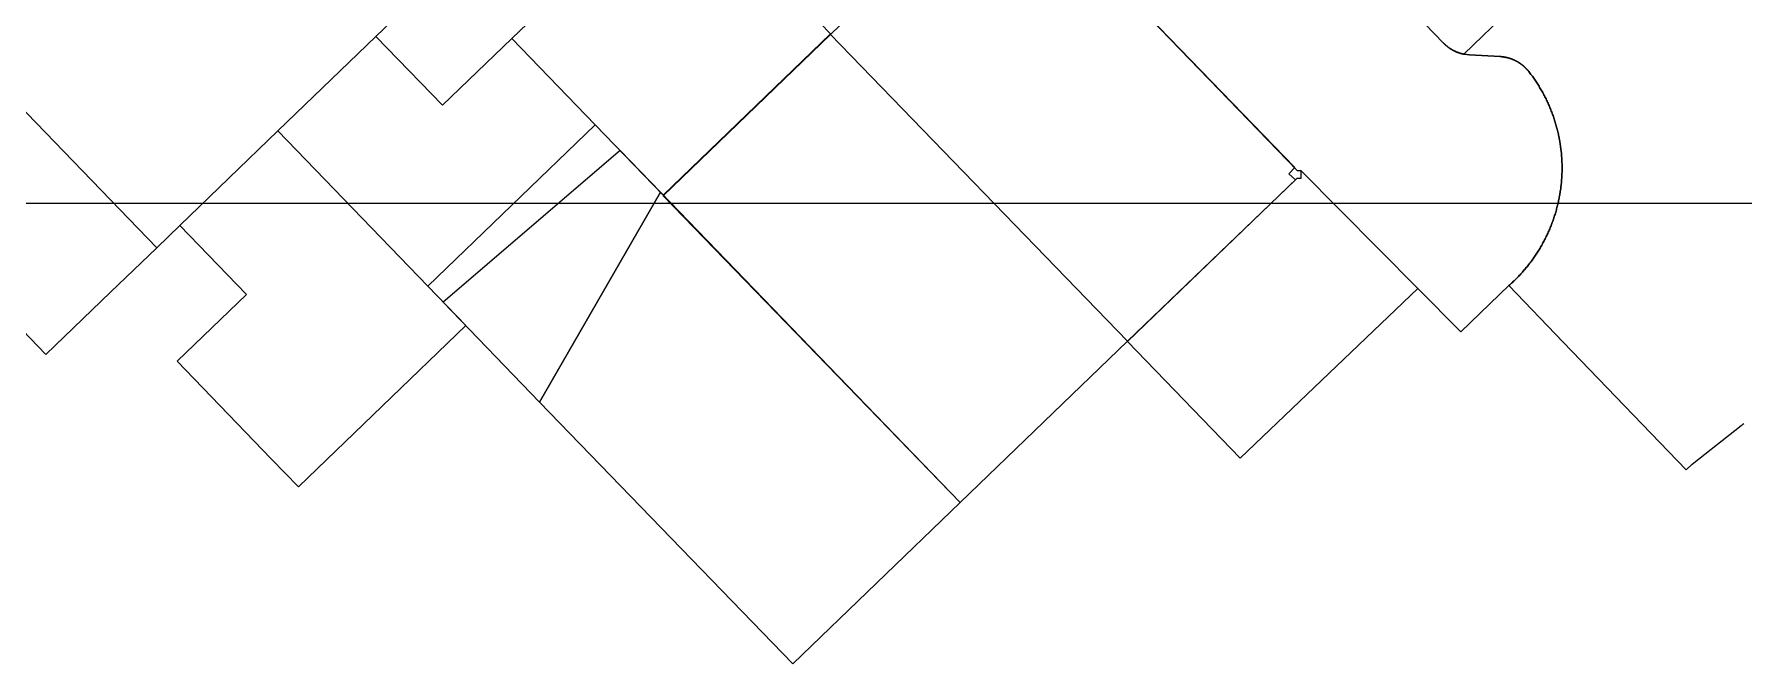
# Model space of a CAD drawing. Header units: metres. Extents: x -127 to 442, y -186 to 462.
# Drawn here: x 140.71 to 184.38, y -11.78 to 4.32 of the extents above; entities that cross this region are included whole.
import ezdxf

# ---------------------------------------------------------------- set-up
doc = ezdxf.new("R2010")
doc.units = ezdxf.units.M

msp = doc.modelspace()

# ---------------------------------------------------------------- linework, layer by layer
at = {"color": 7}
msp.add_lwpolyline([(0, 0), (249, 0), (249, 249), (0, 249)], close=True, dxfattribs=at)
at = {"layer": 'building_2', "color": 1}
for points in [[(172.766, 0.75), (172.914, 0.906), (166.516, 7.531), (166.469, 7.469), (165.453, 8.562), (161.055, 4.312), (168.641, -3.531), (172.93, 0.594), (172.766, 0.75)], [(164.367, -7.656), (168.641, -3.531), (161.055, 4.312), (156.781, 0.188), (164.367, -7.656)], [(153.625, -5.094), (156.711, 0.281), (155.68, 1.344), (151.164, -2.531), (153.625, -5.094)], [(156.711, 0.281), (153.625, -5.094), (160.094, -11.781), (164.367, -7.656), (156.711, 0.281)]]:
    msp.add_lwpolyline(points, close=True, dxfattribs=at)
at = {"layer": 'road_0', "color": 8}
for points in [[(165.484, 8.6), (172.971, 0.837), (173.071, 0.836), (176.06, -2.18), (177.156, -3.288), (178.384, -2.109), (178.384, -2.109), (178.407, -2.089), (178.429, -2.068), (178.452, -2.048), (178.474, -2.027), (178.496, -2.006), (178.518, -1.985), (178.54, -1.964), (178.562, -1.942), (178.583, -1.921), (178.605, -1.899), (178.626, -1.877), (178.647, -1.855), (178.668, -1.833), (178.688, -1.81), (178.709, -1.788), (178.729, -1.765), (178.749, -1.742), (178.769, -1.719), (178.789, -1.696), (178.809, -1.673), (178.828, -1.65), (178.847, -1.626), (178.866, -1.602), (178.885, -1.578), (178.904, -1.554), (178.923, -1.53), (178.941, -1.506), (178.959, -1.481), (178.977, -1.457), (178.995, -1.432), (179.012, -1.407), (179.03, -1.382), (179.047, -1.357), (179.064, -1.332), (179.081, -1.306), (179.098, -1.281), (179.114, -1.255), (179.13, -1.23), (179.146, -1.204), (179.162, -1.178), (179.178, -1.152), (179.193, -1.125), (179.209, -1.099), (179.224, -1.072), (179.239, -1.046), (179.253, -1.019), (179.268, -0.992), (179.282, -0.965), (179.296, -0.938), (179.31, -0.911), (179.324, -0.884), (179.337, -0.857), (179.35, -0.829), (179.363, -0.802), (179.376, -0.774), (179.389, -0.746), (179.401, -0.719), (179.413, -0.691), (179.425, -0.663), (179.437, -0.635), (179.448, -0.606), (179.46, -0.578), (179.471, -0.55), (179.482, -0.521), (179.492, -0.493), (179.503, -0.464), (179.513, -0.435), (179.523, -0.407), (179.533, -0.378), (179.543, -0.349), (179.552, -0.32), (179.561, -0.291), (179.57, -0.262), (179.579, -0.233), (179.587, -0.203), (179.595, -0.174), (179.603, -0.145), (179.611, -0.115), (179.619, -0.086), (179.626, -0.056), (179.633, -0.026), (179.64, 0.003), (179.647, 0.033), (179.653, 0.063), (179.66, 0.092), (179.666, 0.122), (179.671, 0.152), (179.677, 0.182), (179.682, 0.212), (179.687, 0.242), (179.692, 0.272), (179.697, 0.302), (179.701, 0.333), (179.706, 0.363), (179.709, 0.393), (179.713, 0.423), (179.717, 0.453), (179.72, 0.484), (179.723, 0.514), (179.723, 0.514), (179.726, 0.545), (179.728, 0.575), (179.731, 0.606), (179.733, 0.636), (179.735, 0.667), (179.736, 0.698), (179.738, 0.729), (179.739, 0.759), (179.74, 0.79), (179.741, 0.821), (179.741, 0.851), (179.741, 0.882), (179.741, 0.913), (179.741, 0.944), (179.741, 0.974), (179.74, 1.005), (179.739, 1.036), (179.738, 1.066), (179.736, 1.097), (179.735, 1.128), (179.733, 1.158), (179.731, 1.189), (179.728, 1.22), (179.726, 1.25), (179.723, 1.281), (179.72, 1.311), (179.717, 1.342), (179.713, 1.373), (179.709, 1.403), (179.705, 1.433), (179.701, 1.464), (179.697, 1.494), (179.692, 1.525), (179.687, 1.555), (179.682, 1.585), (179.676, 1.616), (179.671, 1.646), (179.665, 1.676), (179.659, 1.706), (179.653, 1.736), (179.646, 1.766), (179.639, 1.796), (179.632, 1.826), (179.625, 1.856), (179.617, 1.886), (179.61, 1.915), (179.602, 1.945), (179.594, 1.975), (179.585, 2.004), (179.577, 2.034), (179.568, 2.063), (179.559, 2.093), (179.549, 2.122), (179.54, 2.151), (179.53, 2.18), (179.52, 2.209), (179.51, 2.238), (179.5, 2.267), (179.489, 2.296), (179.478, 2.325), (179.467, 2.353), (179.456, 2.382), (179.444, 2.41), (179.433, 2.439), (179.421, 2.467), (179.409, 2.495), (179.396, 2.523), (179.384, 2.551), (179.371, 2.579), (179.358, 2.607), (179.345, 2.635), (179.331, 2.663), (179.317, 2.69), (179.304, 2.718), (179.289, 2.745), (179.275, 2.772), (179.261, 2.799), (179.246, 2.826), (179.231, 2.853), (179.216, 2.88), (179.201, 2.906), (179.185, 2.933), (179.169, 2.959), (179.153, 2.986), (179.137, 3.012), (179.121, 3.038), (179.105, 3.064), (179.088, 3.089), (179.071, 3.115), (179.054, 3.141), (179.036, 3.166), (179.019, 3.191), (179.001, 3.216), (178.983, 3.241), (178.965, 3.266), (178.947, 3.291), (178.928, 3.315), (178.91, 3.34), (178.891, 3.364), (178.891, 3.364), (178.889, 3.367), (178.886, 3.37), (178.884, 3.372), (178.882, 3.375), (178.88, 3.378), (178.877, 3.381), (178.875, 3.384), (178.873, 3.386), (178.87, 3.389), (178.868, 3.392), (178.866, 3.395), (178.863, 3.397), (178.861, 3.4), (178.859, 3.403), (178.856, 3.406), (178.854, 3.408), (178.851, 3.411), (178.849, 3.414), (178.847, 3.416), (178.844, 3.419), (178.842, 3.422), (178.839, 3.424), (178.837, 3.427), (178.834, 3.43), (178.832, 3.432), (178.829, 3.435), (178.827, 3.437), (178.824, 3.44), (178.822, 3.443), (178.819, 3.445), (178.817, 3.448), (178.814, 3.45), (178.812, 3.453), (178.809, 3.455), (178.807, 3.458), (178.804, 3.46), (178.801, 3.463), (178.799, 3.465), (178.796, 3.468), (178.794, 3.47), (178.791, 3.473), (178.788, 3.475), (178.786, 3.478), (178.783, 3.48), (178.78, 3.483), (178.778, 3.485), (178.775, 3.488), (178.772, 3.49), (178.77, 3.492), (178.767, 3.495), (178.764, 3.497), (178.762, 3.5), (178.759, 3.502), (178.756, 3.504), (178.753, 3.507), (178.751, 3.509), (178.748, 3.511), (178.745, 3.514), (178.742, 3.516), (178.74, 3.518), (178.737, 3.521), (178.734, 3.523), (178.731, 3.525), (178.728, 3.527), (178.726, 3.53), (178.723, 3.532), (178.72, 3.534), (178.717, 3.536), (178.714, 3.539), (178.711, 3.541), (178.708, 3.543), (178.706, 3.545), (178.703, 3.547), (178.7, 3.549), (178.697, 3.552), (178.694, 3.554), (178.691, 3.556), (178.688, 3.558), (178.685, 3.56), (178.682, 3.562), (178.679, 3.564), (178.676, 3.566), (178.673, 3.568), (178.67, 3.57), (178.667, 3.573), (178.664, 3.575), (178.661, 3.577), (178.658, 3.579), (178.655, 3.581), (178.652, 3.583), (178.649, 3.585), (178.646, 3.587), (178.643, 3.588), (178.64, 3.59), (178.637, 3.592), (178.634, 3.594), (178.631, 3.596), (178.628, 3.598), (178.625, 3.6), (178.625, 3.6), (178.621, 3.603), (178.616, 3.605), (178.612, 3.608), (178.608, 3.61), (178.604, 3.613), (178.599, 3.615), (178.595, 3.618), (178.591, 3.62), (178.586, 3.623), (178.582, 3.625), (178.577, 3.627), (178.573, 3.63), (178.569, 3.632), (178.564, 3.634), (178.56, 3.637), (178.555, 3.639), (178.551, 3.641), (178.546, 3.643), (178.542, 3.646), (178.537, 3.648), (178.533, 3.65), (178.528, 3.652), (178.524, 3.654), (178.519, 3.656), (178.515, 3.658), (178.51, 3.66), (178.506, 3.662), (178.501, 3.664), (178.496, 3.666), (178.492, 3.668), (178.487, 3.67), (178.483, 3.672), (178.478, 3.674), (178.473, 3.676), (178.469, 3.678), (178.464, 3.68), (178.459, 3.681), (178.455, 3.683), (178.45, 3.685), (178.445, 3.687), (178.441, 3.688), (178.436, 3.69), (178.431, 3.692), (178.427, 3.693), (178.422, 3.695), (178.417, 3.696), (178.412, 3.698), (178.408, 3.7), (178.403, 3.701), (178.398, 3.703), (178.393, 3.704), (178.389, 3.705), (178.384, 3.707), (178.379, 3.708), (178.374, 3.71), (178.369, 3.711), (178.365, 3.712), (178.36, 3.714), (178.355, 3.715), (178.35, 3.716), (178.345, 3.717), (178.34, 3.719), (178.336, 3.72), (178.331, 3.721), (178.326, 3.722), (178.321, 3.723), (178.316, 3.724), (178.311, 3.725), (178.306, 3.726), (178.301, 3.727), (178.297, 3.728), (178.292, 3.729), (178.287, 3.73), (178.282, 3.731), (178.277, 3.732), (178.272, 3.733), (178.267, 3.734), (178.262, 3.735), (178.257, 3.735), (178.252, 3.736), (178.247, 3.737), (178.242, 3.738), (178.237, 3.738), (178.233, 3.739), (178.228, 3.74), (178.223, 3.74), (178.218, 3.741), (178.213, 3.741), (178.208, 3.742), (178.203, 3.742), (178.198, 3.743), (178.193, 3.743), (178.188, 3.744), (178.183, 3.744), (178.178, 3.745), (178.173, 3.745), (178.168, 3.745), (178.163, 3.746), (178.158, 3.746), (178.158, 3.746), (177.375, 3.789), (177.232, 3.807), (177.232, 3.807), (177.23, 3.807), (177.228, 3.808), (177.226, 3.808), (177.224, 3.809), (177.221, 3.809), (177.219, 3.81), (177.217, 3.81), (177.215, 3.811), (177.213, 3.811), (177.211, 3.812), (177.209, 3.812), (177.207, 3.813), (177.205, 3.813), (177.203, 3.814), (177.2, 3.814), (177.198, 3.815), (177.196, 3.815), (177.194, 3.816), (177.192, 3.816), (177.19, 3.817), (177.188, 3.817), (177.186, 3.818), (177.184, 3.818), (177.182, 3.819), (177.179, 3.819), (177.177, 3.82), (177.175, 3.82), (177.173, 3.821), (177.171, 3.822), (177.169, 3.822), (177.167, 3.823), (177.165, 3.823), (177.163, 3.824), (177.161, 3.824), (177.159, 3.825), (177.157, 3.826), (177.155, 3.826), (177.152, 3.827), (177.15, 3.827), (177.148, 3.828), (177.146, 3.829), (177.144, 3.829), (177.142, 3.83), (177.14, 3.831), (177.138, 3.831), (177.136, 3.832), (177.134, 3.832), (177.132, 3.833), (177.13, 3.834), (177.128, 3.834), (177.126, 3.835), (177.124, 3.836), (177.122, 3.836), (177.12, 3.837), (177.117, 3.838), (177.115, 3.838), (177.113, 3.839), (177.111, 3.84), (177.109, 3.841), (177.107, 3.841), (177.105, 3.842), (177.103, 3.843), (177.101, 3.843), (177.099, 3.844), (177.097, 3.845), (177.095, 3.846), (177.093, 3.846), (177.091, 3.847), (177.089, 3.848), (177.087, 3.848), (177.085, 3.849), (177.083, 3.85), (177.081, 3.851), (177.079, 3.852), (177.077, 3.852), (177.075, 3.853), (177.073, 3.854), (177.071, 3.855), (177.069, 3.855), (177.067, 3.856), (177.065, 3.857), (177.063, 3.858), (177.061, 3.859), (177.059, 3.859), (177.057, 3.86), (177.055, 3.861), (177.053, 3.862), (177.051, 3.863), (177.049, 3.863), (177.047, 3.864), (177.045, 3.865), (177.043, 3.866), (177.041, 3.867), (177.039, 3.868), (177.037, 3.869), (177.035, 3.869), (177.033, 3.87), (177.031, 3.871), (177.029, 3.872), (177.029, 3.872), (177.025, 3.874), (177.022, 3.875), (177.018, 3.877), (177.015, 3.878), (177.011, 3.88), (177.007, 3.882), (177.004, 3.883), (177, 3.885), (176.997, 3.887), (176.993, 3.888), (176.99, 3.89), (176.986, 3.892), (176.983, 3.894), (176.979, 3.895), (176.976, 3.897), (176.972, 3.899), (176.969, 3.901), (176.965, 3.903), (176.962, 3.904), (176.958, 3.906), (176.955, 3.908), (176.951, 3.91), (176.948, 3.912), (176.944, 3.914), (176.941, 3.916), (176.937, 3.918), (176.934, 3.92), (176.931, 3.922), (176.927, 3.924), (176.924, 3.926), (176.92, 3.928), (176.917, 3.93), (176.914, 3.932), (176.91, 3.934), (176.907, 3.936), (176.904, 3.938), (176.9, 3.94), (176.897, 3.942), (176.894, 3.944), (176.89, 3.946), (176.887, 3.948), (176.884, 3.95), (176.88, 3.953), (176.877, 3.955), (176.874, 3.957), (176.871, 3.959), (176.867, 3.961), (176.864, 3.964), (176.861, 3.966), (176.858, 3.968), (176.854, 3.97), (176.851, 3.973), (176.848, 3.975), (176.845, 3.977), (176.842, 3.979), (176.838, 3.982), (176.835, 3.984), (176.832, 3.986), (176.829, 3.989), (176.826, 3.991), (176.823, 3.994), (176.819, 3.996), (176.816, 3.998), (176.813, 4.001), (176.81, 4.003), (176.807, 4.006), (176.804, 4.008), (176.801, 4.011), (176.798, 4.013), (176.795, 4.016), (176.792, 4.018), (176.789, 4.021), (176.786, 4.023), (176.783, 4.026), (176.78, 4.028), (176.777, 4.031), (176.774, 4.033), (176.771, 4.036), (176.768, 4.039), (176.765, 4.041), (176.762, 4.044), (176.759, 4.046), (176.756, 4.049), (176.753, 4.052), (176.75, 4.054), (176.747, 4.057), (176.745, 4.06), (176.742, 4.063), (176.739, 4.065), (176.736, 4.068), (176.733, 4.071), (176.73, 4.073), (176.728, 4.076), (176.725, 4.079), (176.722, 4.082), (176.719, 4.085), (176.716, 4.087), (176.714, 4.09), (176.711, 4.093), (176.711, 4.093), (144.51, 37.472)], [(144.51, 37.472), (176.711, 4.093), (176.711, 4.093), (176.714, 4.09), (176.716, 4.087), (176.719, 4.085), (176.722, 4.082), (176.725, 4.079), (176.728, 4.076), (176.73, 4.073), (176.733, 4.071), (176.736, 4.068), (176.739, 4.065), (176.742, 4.063), (176.745, 4.06), (176.747, 4.057), (176.75, 4.054), (176.753, 4.052), (176.756, 4.049), (176.759, 4.046), (176.762, 4.044), (176.765, 4.041), (176.768, 4.039), (176.771, 4.036), (176.774, 4.033), (176.777, 4.031), (176.78, 4.028), (176.783, 4.026), (176.786, 4.023), (176.789, 4.021), (176.792, 4.018), (176.795, 4.016), (176.798, 4.013), (176.801, 4.011), (176.804, 4.008), (176.807, 4.006), (176.81, 4.003), (176.813, 4.001), (176.816, 3.998), (176.819, 3.996), (176.823, 3.994), (176.826, 3.991), (176.829, 3.989), (176.832, 3.986), (176.835, 3.984), (176.838, 3.982), (176.842, 3.979), (176.845, 3.977), (176.848, 3.975), (176.851, 3.973), (176.854, 3.97), (176.858, 3.968), (176.861, 3.966), (176.864, 3.964), (176.867, 3.961), (176.871, 3.959), (176.874, 3.957), (176.877, 3.955), (176.88, 3.953), (176.884, 3.95), (176.887, 3.948), (176.89, 3.946), (176.894, 3.944), (176.897, 3.942), (176.9, 3.94), (176.904, 3.938), (176.907, 3.936), (176.91, 3.934), (176.914, 3.932), (176.917, 3.93), (176.92, 3.928), (176.924, 3.926), (176.927, 3.924), (176.931, 3.922), (176.934, 3.92), (176.937, 3.918), (176.941, 3.916), (176.944, 3.914), (176.948, 3.912), (176.951, 3.91), (176.955, 3.908), (176.958, 3.906), (176.962, 3.904), (176.965, 3.903), (176.969, 3.901), (176.972, 3.899), (176.976, 3.897), (176.979, 3.895), (176.983, 3.894), (176.986, 3.892), (176.99, 3.89), (176.993, 3.888), (176.997, 3.887), (177, 3.885), (177.004, 3.883), (177.007, 3.882), (177.011, 3.88), (177.015, 3.878), (177.018, 3.877), (177.022, 3.875), (177.025, 3.874), (177.029, 3.872), (177.029, 3.872), (177.031, 3.871), (177.033, 3.87), (177.035, 3.869), (177.037, 3.869), (177.039, 3.868), (177.041, 3.867), (177.043, 3.866), (177.045, 3.865), (177.047, 3.864), (177.049, 3.863), (177.051, 3.863), (177.053, 3.862), (177.055, 3.861), (177.057, 3.86), (177.059, 3.859), (177.061, 3.859), (177.063, 3.858), (177.065, 3.857), (177.067, 3.856), (177.069, 3.855), (177.071, 3.855), (177.073, 3.854), (177.075, 3.853), (177.077, 3.852), (177.079, 3.852), (177.081, 3.851), (177.083, 3.85), (177.085, 3.849), (177.087, 3.848), (177.089, 3.848), (177.091, 3.847), (177.093, 3.846), (177.095, 3.846), (177.097, 3.845), (177.099, 3.844), (177.101, 3.843), (177.103, 3.843), (177.105, 3.842), (177.107, 3.841), (177.109, 3.841), (177.111, 3.84), (177.113, 3.839), (177.115, 3.838), (177.117, 3.838), (177.12, 3.837), (177.122, 3.836), (177.124, 3.836), (177.126, 3.835), (177.128, 3.834), (177.13, 3.834), (177.132, 3.833), (177.134, 3.832), (177.136, 3.832), (177.138, 3.831), (177.14, 3.831), (177.142, 3.83), (177.144, 3.829), (177.146, 3.829), (177.148, 3.828), (177.15, 3.827), (177.152, 3.827), (177.155, 3.826), (177.157, 3.826), (177.159, 3.825), (177.161, 3.824), (177.163, 3.824), (177.165, 3.823), (177.167, 3.823), (177.169, 3.822), (177.171, 3.822), (177.173, 3.821), (177.175, 3.82), (177.177, 3.82), (177.179, 3.819), (177.182, 3.819), (177.184, 3.818), (177.186, 3.818), (177.188, 3.817), (177.19, 3.817), (177.192, 3.816), (177.194, 3.816), (177.196, 3.815), (177.198, 3.815), (177.2, 3.814), (177.203, 3.814), (177.205, 3.813), (177.207, 3.813), (177.209, 3.812), (177.211, 3.812), (177.213, 3.811), (177.215, 3.811), (177.217, 3.81), (177.219, 3.81), (177.221, 3.809), (177.224, 3.809), (177.226, 3.808), (177.228, 3.808), (177.23, 3.807), (177.232, 3.807), (177.232, 3.807), (178.417, 4.951)], [(178.417, 4.951), (177.232, 3.807), (177.375, 3.789), (178.158, 3.746), (178.158, 3.746), (178.163, 3.746), (178.168, 3.745), (178.173, 3.745), (178.178, 3.745), (178.183, 3.744), (178.188, 3.744), (178.193, 3.743), (178.198, 3.743), (178.203, 3.742), (178.208, 3.742), (178.213, 3.741), (178.218, 3.741), (178.223, 3.74), (178.228, 3.74), (178.233, 3.739), (178.237, 3.738), (178.242, 3.738), (178.247, 3.737), (178.252, 3.736), (178.257, 3.735), (178.262, 3.735), (178.267, 3.734), (178.272, 3.733), (178.277, 3.732), (178.282, 3.731), (178.287, 3.73), (178.292, 3.729), (178.297, 3.728), (178.301, 3.727), (178.306, 3.726), (178.311, 3.725), (178.316, 3.724), (178.321, 3.723), (178.326, 3.722), (178.331, 3.721), (178.336, 3.72), (178.34, 3.719), (178.345, 3.717), (178.35, 3.716), (178.355, 3.715), (178.36, 3.714), (178.365, 3.712), (178.369, 3.711), (178.374, 3.71), (178.379, 3.708), (178.384, 3.707), (178.389, 3.705), (178.393, 3.704), (178.398, 3.703), (178.403, 3.701), (178.408, 3.7), (178.412, 3.698), (178.417, 3.696), (178.422, 3.695), (178.427, 3.693), (178.431, 3.692), (178.436, 3.69), (178.441, 3.688), (178.445, 3.687), (178.45, 3.685), (178.455, 3.683), (178.459, 3.681), (178.464, 3.68), (178.469, 3.678), (178.473, 3.676), (178.478, 3.674), (178.483, 3.672), (178.487, 3.67), (178.492, 3.668), (178.496, 3.666), (178.501, 3.664), (178.506, 3.662), (178.51, 3.66), (178.515, 3.658), (178.519, 3.656), (178.524, 3.654), (178.528, 3.652), (178.533, 3.65), (178.537, 3.648), (178.542, 3.646), (178.546, 3.643), (178.551, 3.641), (178.555, 3.639), (178.56, 3.637), (178.564, 3.634), (178.569, 3.632), (178.573, 3.63), (178.577, 3.627), (178.582, 3.625), (178.586, 3.623), (178.591, 3.62), (178.595, 3.618), (178.599, 3.615), (178.604, 3.613), (178.608, 3.61), (178.612, 3.608), (178.616, 3.605), (178.621, 3.603), (178.625, 3.6), (178.625, 3.6), (178.628, 3.598), (178.631, 3.596), (178.634, 3.594), (178.637, 3.592), (178.64, 3.59), (178.643, 3.588), (178.646, 3.587), (178.649, 3.585), (178.652, 3.583), (178.655, 3.581), (178.658, 3.579), (178.661, 3.577), (178.664, 3.575), (178.667, 3.573), (178.67, 3.57), (178.673, 3.568), (178.676, 3.566), (178.679, 3.564), (178.682, 3.562), (178.685, 3.56), (178.688, 3.558), (178.691, 3.556), (178.694, 3.554), (178.697, 3.552), (178.7, 3.549), (178.703, 3.547), (178.706, 3.545), (178.708, 3.543), (178.711, 3.541), (178.714, 3.539), (178.717, 3.536), (178.72, 3.534), (178.723, 3.532), (178.726, 3.53), (178.728, 3.527), (178.731, 3.525), (178.734, 3.523), (178.737, 3.521), (178.74, 3.518), (178.742, 3.516), (178.745, 3.514), (178.748, 3.511), (178.751, 3.509), (178.753, 3.507), (178.756, 3.504), (178.759, 3.502), (178.762, 3.5), (178.764, 3.497), (178.767, 3.495), (178.77, 3.492), (178.772, 3.49), (178.775, 3.488), (178.778, 3.485), (178.78, 3.483), (178.783, 3.48), (178.786, 3.478), (178.788, 3.475), (178.791, 3.473), (178.794, 3.47), (178.796, 3.468), (178.799, 3.465), (178.801, 3.463), (178.804, 3.46), (178.807, 3.458), (178.809, 3.455), (178.812, 3.453), (178.814, 3.45), (178.817, 3.448), (178.819, 3.445), (178.822, 3.443), (178.824, 3.44), (178.827, 3.437), (178.829, 3.435), (178.832, 3.432), (178.834, 3.43), (178.837, 3.427), (178.839, 3.424), (178.842, 3.422), (178.844, 3.419), (178.847, 3.416), (178.849, 3.414), (178.851, 3.411), (178.854, 3.408), (178.856, 3.406), (178.859, 3.403), (178.861, 3.4), (178.863, 3.397), (178.866, 3.395), (178.868, 3.392), (178.87, 3.389), (178.873, 3.386), (178.875, 3.384), (178.877, 3.381), (178.88, 3.378), (178.882, 3.375), (178.884, 3.372), (178.886, 3.37), (178.889, 3.367), (178.891, 3.364), (178.891, 3.364), (178.91, 3.34), (178.928, 3.315), (178.947, 3.291), (178.965, 3.266), (178.983, 3.241), (179.001, 3.216), (179.019, 3.191), (179.036, 3.166), (179.054, 3.141), (179.071, 3.115), (179.088, 3.089), (179.105, 3.064), (179.121, 3.038), (179.137, 3.012), (179.153, 2.986), (179.169, 2.959), (179.185, 2.933), (179.201, 2.906), (179.216, 2.88), (179.231, 2.853), (179.246, 2.826), (179.261, 2.799), (179.275, 2.772), (179.289, 2.745), (179.304, 2.718), (179.317, 2.69), (179.331, 2.663), (179.345, 2.635), (179.358, 2.607), (179.371, 2.579), (179.384, 2.551), (179.396, 2.523), (179.409, 2.495), (179.421, 2.467), (179.433, 2.439), (179.444, 2.41), (179.456, 2.382), (179.467, 2.353), (179.478, 2.325), (179.489, 2.296), (179.5, 2.267), (179.51, 2.238), (179.52, 2.209), (179.53, 2.18), (179.54, 2.151), (179.549, 2.122), (179.559, 2.093), (179.568, 2.063), (179.577, 2.034), (179.585, 2.004), (179.594, 1.975), (179.602, 1.945), (179.61, 1.915), (179.617, 1.886), (179.625, 1.856), (179.632, 1.826), (179.639, 1.796), (179.646, 1.766), (179.653, 1.736), (179.659, 1.706), (179.665, 1.676), (179.671, 1.646), (179.676, 1.616), (179.682, 1.585), (179.687, 1.555), (179.692, 1.525), (179.697, 1.494), (179.701, 1.464), (179.705, 1.433), (179.709, 1.403), (179.713, 1.373), (179.717, 1.342), (179.72, 1.311), (179.723, 1.281), (179.726, 1.25), (179.728, 1.22), (179.731, 1.189), (179.733, 1.158), (179.735, 1.128), (179.736, 1.097), (179.738, 1.066), (179.739, 1.036), (179.74, 1.005), (179.741, 0.974), (179.741, 0.944), (179.741, 0.913), (179.741, 0.882), (179.741, 0.851), (179.741, 0.821), (179.74, 0.79), (179.739, 0.759), (179.738, 0.729), (179.736, 0.698), (179.735, 0.667), (179.733, 0.636), (179.731, 0.606), (179.728, 0.575), (179.726, 0.545), (179.723, 0.514), (179.723, 0.514), (179.72, 0.484), (179.717, 0.453), (179.713, 0.423), (179.709, 0.393), (179.706, 0.363), (179.701, 0.333), (179.697, 0.302), (179.692, 0.272), (179.687, 0.242), (179.682, 0.212), (179.677, 0.182), (179.671, 0.152), (179.666, 0.122), (179.66, 0.092), (179.653, 0.063), (179.647, 0.033), (179.64, 0.003), (179.633, -0.026), (179.626, -0.056), (179.619, -0.086), (179.611, -0.115), (179.603, -0.145), (179.595, -0.174), (179.587, -0.203), (179.579, -0.233), (179.57, -0.262), (179.561, -0.291), (179.552, -0.32), (179.543, -0.349), (179.533, -0.378), (179.523, -0.407), (179.513, -0.435), (179.503, -0.464), (179.492, -0.493), (179.482, -0.521), (179.471, -0.55), (179.46, -0.578), (179.448, -0.606), (179.437, -0.635), (179.425, -0.663), (179.413, -0.691), (179.401, -0.719), (179.389, -0.746), (179.376, -0.774), (179.363, -0.802), (179.35, -0.829), (179.337, -0.857), (179.324, -0.884), (179.31, -0.911), (179.296, -0.938), (179.282, -0.965), (179.268, -0.992), (179.253, -1.019), (179.239, -1.046), (179.224, -1.072), (179.209, -1.099), (179.193, -1.125), (179.178, -1.152), (179.162, -1.178), (179.146, -1.204), (179.13, -1.23), (179.114, -1.255), (179.098, -1.281), (179.081, -1.306), (179.064, -1.332), (179.047, -1.357), (179.03, -1.382), (179.012, -1.407), (178.995, -1.432), (178.977, -1.457), (178.959, -1.481), (178.941, -1.506), (178.923, -1.53), (178.904, -1.554), (178.885, -1.578), (178.866, -1.602), (178.847, -1.626), (178.828, -1.65), (178.809, -1.673), (178.789, -1.696), (178.769, -1.719), (178.749, -1.742), (178.729, -1.765), (178.709, -1.788), (178.688, -1.81), (178.668, -1.833), (178.647, -1.855), (178.626, -1.877), (178.605, -1.899), (178.583, -1.921), (178.562, -1.942), (178.54, -1.964), (178.518, -1.985), (178.496, -2.006), (178.474, -2.027), (178.452, -2.048), (178.429, -2.068), (178.407, -2.089), (178.384, -2.109), (178.384, -2.109), (179.77, -3.552), (182.909, -6.821), (183.063, -6.673), (184.315, -5.69), (184.315, -5.69), (184.338, -5.672), (184.361, -5.654), (184.384, -5.637)]]:
    msp.add_lwpolyline(points, dxfattribs=at)
at = {"layer": 'terrain_0', "color": 8}
for points in [[(129.134, 14.114), (131.744, 11.407), (143.845, -1.143), (144.436, -0.573), (146.94, 1.844), (149.445, 4.261), (151.215, 5.968), (152.337, 7.051), (137.607, 22.284), (129.134, 14.114)], [(131.744, 11.407), (128.367, 8.153), (129.068, 7.426), (129.055, 6.733), (127.708, 5.435), (130.402, 2.641), (137.383, -4.597), (139.628, -2.432), (141.016, -3.871), (142.666, -2.28), (143.845, -1.143), (131.744, 11.407)], [(155.483, 10.099), (152.984, 7.678), (154.685, 5.915), (152.914, 4.207), (155.044, 1.999), (156.779, 0.2), (161.053, 4.326), (155.483, 10.099)], [(155.044, 1.999), (152.914, 4.207), (151.144, 2.5), (149.445, 4.261), (146.94, 1.844), (150.768, -2.125), (155.044, 1.999)], [(150.768, -2.125), (146.94, 1.844), (144.436, -0.573), (146.136, -2.335), (144.365, -4.043), (146.772, -6.539), (147.464, -7.256), (151.739, -3.132), (150.768, -2.125)], [(173.071, 0.836), (173.067, 0.626), (172.968, 0.628), (168.644, -3.543), (171.517, -6.521), (176.06, -2.18), (173.071, 0.836)]]:
    msp.add_lwpolyline(points, close=True, dxfattribs=at)

doc.saveas('drawing.dxf')
